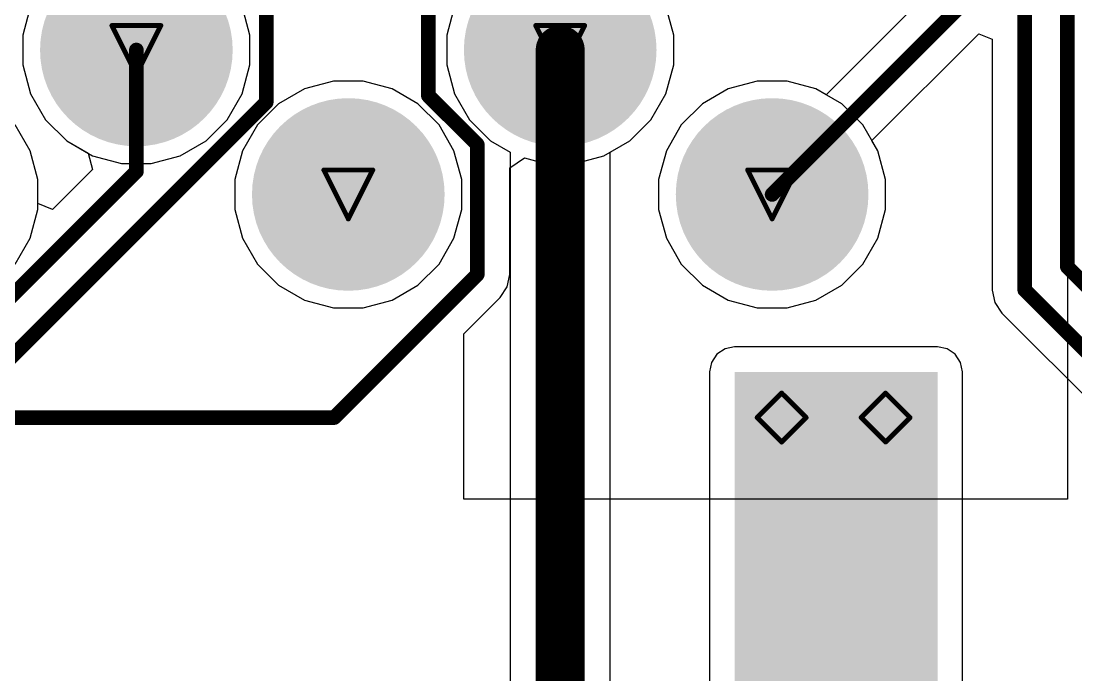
# Model space of a CAD drawing. Header units: inches. Extents: x -31 to 249, y -28 to 261.
# Drawn here: x 27.19 to 38.14, y 11.08 to 17.87 of the extents above; entities that cross this region are included whole.
import ezdxf

# ---------------------------------------------------------------- set-up
doc = ezdxf.new("R2010")
doc.units = ezdxf.units.IN
for name, color, linetype in [('Bottom Layer', 5, 'Continuous'), ('Bottom Solder', 6, 'Continuous'), ('Drill Drawing', 1, 'Continuous'), ('Multi-Layer', 9, 'Continuous'), ('Pad Holes', 156, 'Continuous'), ('Top Layer', 1, 'Continuous'), ('Top Solder', 216, 'Continuous'), ('Via Holes', 16, 'Continuous')]:
    doc.layers.add(name, color=color, linetype=linetype)

# ---------------------------------------------------------------- blocks, each defined once
blk = doc.blocks.new('1_1376430_8_40')
at = {"layer": 'Bottom Layer'}
h = blk.add_hatch(color=5, dxfattribs=at)
edge = h.paths.add_edge_path()
edge.add_arc((-39.15, -1.275), 1, 0, 360)
h = blk.add_hatch(color=5, dxfattribs=at)
edge = h.paths.add_edge_path()
edge.add_arc((-34.75, -1.275), 1, 0, 360)
h = blk.add_hatch(color=5, dxfattribs=at)
edge = h.paths.add_edge_path()
edge.add_arc((-36.95, -2.775), 1, 0, 360)
h = blk.add_hatch(color=5, dxfattribs=at)
edge = h.paths.add_edge_path()
edge.add_arc((-32.55, -2.775), 1, 0, 360)
at = {"layer": 'Bottom Solder'}
h = blk.add_hatch(color=6, dxfattribs=at)
edge = h.paths.add_edge_path()
edge.add_arc((-39.15, -1.275), 1, 0, 360)
h = blk.add_hatch(color=6, dxfattribs=at)
edge = h.paths.add_edge_path()
edge.add_arc((-34.75, -1.275), 1, 0, 360)
h = blk.add_hatch(color=6, dxfattribs=at)
edge = h.paths.add_edge_path()
edge.add_arc((-36.95, -2.775), 1, 0, 360)
h = blk.add_hatch(color=6, dxfattribs=at)
edge = h.paths.add_edge_path()
edge.add_arc((-32.55, -2.775), 1, 0, 360)
at = {"layer": 'Multi-Layer'}
h = blk.add_hatch(color=9, dxfattribs=at)
edge = h.paths.add_edge_path()
edge.add_arc((-39.15, -1.275), 1, 0, 360)
h = blk.add_hatch(color=9, dxfattribs=at)
edge = h.paths.add_edge_path()
edge.add_arc((-34.75, -1.275), 1, 0, 360)
h = blk.add_hatch(color=9, dxfattribs=at)
edge = h.paths.add_edge_path()
edge.add_arc((-36.95, -2.775), 1, 0, 360)
h = blk.add_hatch(color=9, dxfattribs=at)
edge = h.paths.add_edge_path()
edge.add_arc((-32.55, -2.775), 1, 0, 360)
at = {"layer": 'Pad Holes'}
h = blk.add_hatch(color=7, dxfattribs=at)
edge = h.paths.add_edge_path()
edge.add_arc((-39.15, -1.275), 0.605, 0, 360)
h = blk.add_hatch(color=7, dxfattribs=at)
edge = h.paths.add_edge_path()
edge.add_arc((-34.75, -1.275), 0.605, 0, 360)
h = blk.add_hatch(color=7, dxfattribs=at)
edge = h.paths.add_edge_path()
edge.add_arc((-36.95, -2.775), 0.605, 0, 360)
h = blk.add_hatch(color=7, dxfattribs=at)
edge = h.paths.add_edge_path()
edge.add_arc((-32.55, -2.775), 0.605, 0, 360)
at = {"layer": 'Top Layer'}
h = blk.add_hatch(color=1, dxfattribs=at)
edge = h.paths.add_edge_path()
edge.add_arc((-39.15, -1.275), 1, 0, 360)
h = blk.add_hatch(color=1, dxfattribs=at)
edge = h.paths.add_edge_path()
edge.add_arc((-34.75, -1.275), 1, 0, 360)
h = blk.add_hatch(color=1, dxfattribs=at)
edge = h.paths.add_edge_path()
edge.add_arc((-36.95, -2.775), 1, 0, 360)
h = blk.add_hatch(color=1, dxfattribs=at)
edge = h.paths.add_edge_path()
edge.add_arc((-32.55, -2.775), 1, 0, 360)
at = {"layer": 'Top Solder'}
h = blk.add_hatch(color=216, dxfattribs=at)
edge = h.paths.add_edge_path()
edge.add_arc((-39.15, -1.275), 1, 0, 360)
h = blk.add_hatch(color=216, dxfattribs=at)
edge = h.paths.add_edge_path()
edge.add_arc((-34.75, -1.275), 1, 0, 360)
h = blk.add_hatch(color=216, dxfattribs=at)
edge = h.paths.add_edge_path()
edge.add_arc((-36.95, -2.775), 1, 0, 360)
h = blk.add_hatch(color=216, dxfattribs=at)
edge = h.paths.add_edge_path()
edge.add_arc((-32.55, -2.775), 1, 0, 360)

msp = doc.modelspace()

# ---------------------------------------------------------------- hatches: boundary and pattern name
at = {"layer": 'Bottom Layer'}
h = msp.add_hatch(color=5, dxfattribs=at)
edge = h.paths.add_edge_path()
edge.add_arc((35.084, 13.75), 0.3, 0, 360)
h = msp.add_hatch(color=5, dxfattribs=at)
edge = h.paths.add_edge_path()
edge.add_arc((36.163, 13.75), 0.3, 0, 360)
at = {"layer": 'Bottom Solder'}
h = msp.add_hatch(color=6, dxfattribs=at)
edge = h.paths.add_edge_path()
edge.add_arc((35.084, 13.75), 0.402, 0, 360)
h = msp.add_hatch(color=6, dxfattribs=at)
edge = h.paths.add_edge_path()
edge.add_arc((36.163, 13.75), 0.402, 0, 360)
at = {"layer": 'Top Layer'}
msp.add_hatch(color=1, dxfattribs=at).paths.add_polyline_path([(34.595, 3.231), (36.703, 3.231), (36.703, 14.224), (34.595, 14.224)])
h = msp.add_hatch(color=1, dxfattribs=at)
edge = h.paths.add_edge_path()
edge.add_arc((35.084, 13.75), 0.3, 0, 360)
h = msp.add_hatch(color=1, dxfattribs=at)
edge = h.paths.add_edge_path()
edge.add_arc((36.163, 13.75), 0.3, 0, 360)
at = {"layer": 'Top Solder'}
h = msp.add_hatch(color=216, dxfattribs=at)
edge = h.paths.add_edge_path()
edge.add_arc((35.084, 13.75), 0.402, 0, 360)
h = msp.add_hatch(color=216, dxfattribs=at)
edge = h.paths.add_edge_path()
edge.add_arc((36.163, 13.75), 0.402, 0, 360)
at = {"layer": 'Via Holes'}
h = msp.add_hatch(color=7, dxfattribs=at)
edge = h.paths.add_edge_path()
edge.add_arc((35.084, 13.75), 0.15, 0, 360)
h = msp.add_hatch(color=7, dxfattribs=at)
edge = h.paths.add_edge_path()
edge.add_arc((36.163, 13.75), 0.15, 0, 360)

# ---------------------------------------------------------------- linework, layer by layer
at = {"layer": 'Bottom Layer'}
for p, q in [((38.05, 21.737), (38.05, 12.903)), ((27.287, 18.021), (27.207, 17.722)), ((33.963, 17.722), (33.882, 18.021)), ((27.207, 17.722), (27.207, 17.412)), ((33.963, 17.412), (33.963, 17.722)), ((27.207, 17.412), (27.287, 17.112)), ((33.882, 17.112), (33.963, 17.412)), ((34.83, 17.244), (34.53, 17.164)), ((35.14, 17.244), (34.83, 17.244)), ((35.439, 17.164), (35.14, 17.244)), ((27.287, 17.112), (27.442, 16.843)), ((33.727, 16.843), (33.882, 17.112)), ((34.53, 17.164), (34.262, 17.009)), ((35.708, 17.009), (35.439, 17.164)), ((34.262, 17.009), (34.042, 16.79)), ((35.927, 16.79), (35.708, 17.009)), ((27.282, 16.521), (27.127, 16.79)), ((27.442, 16.843), (27.662, 16.624)), ((33.508, 16.624), (33.727, 16.843)), ((34.042, 16.79), (33.887, 16.521)), ((36.082, 16.521), (35.927, 16.79)), ((27.662, 16.624), (27.884, 16.496)), ((33.239, 16.469), (33.508, 16.624)), ((27.363, 16.222), (27.282, 16.521)), ((27.884, 16.496), (27.931, 16.327)), ((32.261, 16.345), (32.413, 16.447)), ((32.413, 16.447), (32.63, 16.389)), ((32.94, 16.389), (33.239, 16.469)), ((33.887, 16.521), (33.807, 16.222)), ((36.163, 16.222), (36.082, 16.521)), ((27.931, 16.327), (27.515, 15.911)), ((32.261, 15.236), (32.261, 16.345)), ((32.63, 16.389), (32.94, 16.389)), ((27.363, 15.974), (27.363, 16.222)), ((33.807, 16.222), (33.807, 15.912)), ((36.163, 15.912), (36.163, 16.222)), ((27.515, 15.911), (27.363, 15.974)), ((33.807, 15.912), (33.887, 15.612)), ((36.082, 15.612), (36.163, 15.912)), ((33.887, 15.612), (34.042, 15.343)), ((35.927, 15.343), (36.082, 15.612)), ((34.042, 15.343), (34.262, 15.124)), ((35.708, 15.124), (35.927, 15.343)), ((32.235, 15.107), (32.261, 15.236)), ((34.262, 15.124), (34.53, 14.969)), ((35.439, 14.969), (35.708, 15.124)), ((32.162, 14.998), (32.235, 15.107)), ((31.785, 14.621), (32.162, 14.998)), ((34.53, 14.969), (34.83, 14.889)), ((35.14, 14.889), (35.439, 14.969)), ((34.83, 14.889), (35.14, 14.889)), ((31.785, 12.903), (31.785, 14.621)), ((38.05, 12.903), (31.785, 12.903))]:
    msp.add_line(p, q, dxfattribs=at)
for points in [[(29.733, 17.024, 0.152, 0.152, 0), (29.733, 18.059, 0.152, 0.152, 0)], [(31.416, 17.093, 0.152, 0.152, 0), (31.416, 18.028, 0.152, 0.152, 0)], [(28.385, 16.305, 0.152, 0.152, 0), (28.385, 17.567, 0.152, 0.152, 0)], [(26.801, 14.092, 0.152, 0.152, 0), (29.733, 17.024, 0.152, 0.152, 0)], [(31.416, 17.093, 0.152, 0.152, 0), (31.924, 16.585, 0.152, 0.152, 0)], [(31.924, 15.236, 0.152, 0.152, 0), (31.924, 16.585, 0.152, 0.152, 0)], [(26.498, 14.418, 0.152, 0.152, 0), (28.385, 16.305, 0.152, 0.152, 0)], [(30.438, 13.75, 0.152, 0.152, 0), (31.924, 15.236, 0.152, 0.152, 0)], [(13.866, 13.75, 0.152, 0.152, 0), (30.438, 13.75, 0.152, 0.152, 0)]]:
    msp.add_lwpolyline(points, format="xyseb", dxfattribs=at)
for points in [[(28.347, 17.567, 0.0762, 0.0762, 1), (28.423, 17.567, 0.0762, 0.0762, 1)], [(29.695, 17.024, 0.0762, 0.0762, 1), (29.771, 17.024, 0.0762, 0.0762, 1)], [(29.695, 17.024, 0.0762, 0.0762, 1), (29.771, 17.024, 0.0762, 0.0762, 1)], [(31.378, 17.093, 0.0762, 0.0762, 1), (31.454, 17.093, 0.0762, 0.0762, 1)], [(31.378, 17.093, 0.0762, 0.0762, 1), (31.454, 17.093, 0.0762, 0.0762, 1)], [(31.886, 16.585, 0.0762, 0.0762, 1), (31.962, 16.585, 0.0762, 0.0762, 1)], [(31.886, 16.585, 0.0762, 0.0762, 1), (31.962, 16.585, 0.0762, 0.0762, 1)], [(28.347, 16.305, 0.0762, 0.0762, 1), (28.423, 16.305, 0.0762, 0.0762, 1)], [(28.347, 16.305, 0.0762, 0.0762, 1), (28.423, 16.305, 0.0762, 0.0762, 1)], [(31.886, 15.236, 0.0762, 0.0762, 1), (31.962, 15.236, 0.0762, 0.0762, 1)], [(31.886, 15.236, 0.0762, 0.0762, 1), (31.962, 15.236, 0.0762, 0.0762, 1)], [(30.4, 13.75, 0.0762, 0.0762, 1), (30.476, 13.75, 0.0762, 0.0762, 1)], [(30.4, 13.75, 0.0762, 0.0762, 1), (30.476, 13.75, 0.0762, 0.0762, 1)]]:
    msp.add_lwpolyline(points, format="xyseb", close=True, dxfattribs=at)
at = {"layer": 'Drill Drawing'}
for points in [[(28.131, 17.821, 0.0508, 0.0508, 0), (28.639, 17.821, 0.0508, 0.0508, 0)], [(28.131, 17.821, 0.0508, 0.0508, 0), (28.385, 17.313, 0.0508, 0.0508, 0)], [(28.385, 17.313, 0.0508, 0.0508, 0), (28.639, 17.821, 0.0508, 0.0508, 0)], [(32.531, 17.821, 0.0508, 0.0508, 0), (33.039, 17.821, 0.0508, 0.0508, 0)], [(32.531, 17.821, 0.0508, 0.0508, 0), (32.785, 17.313, 0.0508, 0.0508, 0)], [(32.785, 17.313, 0.0508, 0.0508, 0), (33.039, 17.821, 0.0508, 0.0508, 0)], [(30.331, 16.321, 0.0508, 0.0508, 0), (30.839, 16.321, 0.0508, 0.0508, 0)], [(30.331, 16.321, 0.0508, 0.0508, 0), (30.585, 15.813, 0.0508, 0.0508, 0)], [(30.585, 15.813, 0.0508, 0.0508, 0), (30.839, 16.321, 0.0508, 0.0508, 0)], [(34.731, 16.321, 0.0508, 0.0508, 0), (35.239, 16.321, 0.0508, 0.0508, 0)], [(34.731, 16.321, 0.0508, 0.0508, 0), (34.985, 15.813, 0.0508, 0.0508, 0)], [(34.985, 15.813, 0.0508, 0.0508, 0), (35.239, 16.321, 0.0508, 0.0508, 0)], [(34.83, 13.75, 0.0508, 0.0508, 0), (35.084, 14.004, 0.0508, 0.0508, 0)], [(35.084, 14.004, 0.0508, 0.0508, 0), (35.338, 13.75, 0.0508, 0.0508, 0)], [(35.909, 13.75, 0.0508, 0.0508, 0), (36.163, 14.004, 0.0508, 0.0508, 0)], [(36.163, 14.004, 0.0508, 0.0508, 0), (36.417, 13.75, 0.0508, 0.0508, 0)], [(34.83, 13.75, 0.0508, 0.0508, 0), (35.084, 13.496, 0.0508, 0.0508, 0)], [(35.084, 13.496, 0.0508, 0.0508, 0), (35.338, 13.75, 0.0508, 0.0508, 0)], [(35.909, 13.75, 0.0508, 0.0508, 0), (36.163, 13.496, 0.0508, 0.0508, 0)], [(36.163, 13.496, 0.0508, 0.0508, 0), (36.417, 13.75, 0.0508, 0.0508, 0)]]:
    msp.add_lwpolyline(points, format="xyseb", dxfattribs=at)
for points in [[(28.118, 17.821, 0.0254, 0.0254, 1), (28.144, 17.821, 0.0254, 0.0254, 1)], [(28.118, 17.821, 0.0254, 0.0254, 1), (28.144, 17.821, 0.0254, 0.0254, 1)], [(28.626, 17.821, 0.0254, 0.0254, 1), (28.652, 17.821, 0.0254, 0.0254, 1)], [(28.626, 17.821, 0.0254, 0.0254, 1), (28.652, 17.821, 0.0254, 0.0254, 1)], [(32.518, 17.821, 0.0254, 0.0254, 1), (32.544, 17.821, 0.0254, 0.0254, 1)], [(32.518, 17.821, 0.0254, 0.0254, 1), (32.544, 17.821, 0.0254, 0.0254, 1)], [(33.026, 17.821, 0.0254, 0.0254, 1), (33.052, 17.821, 0.0254, 0.0254, 1)], [(33.026, 17.821, 0.0254, 0.0254, 1), (33.052, 17.821, 0.0254, 0.0254, 1)], [(28.372, 17.313, 0.0254, 0.0254, 1), (28.398, 17.313, 0.0254, 0.0254, 1)], [(28.372, 17.313, 0.0254, 0.0254, 1), (28.398, 17.313, 0.0254, 0.0254, 1)], [(32.772, 17.313, 0.0254, 0.0254, 1), (32.798, 17.313, 0.0254, 0.0254, 1)], [(32.772, 17.313, 0.0254, 0.0254, 1), (32.798, 17.313, 0.0254, 0.0254, 1)], [(30.318, 16.321, 0.0254, 0.0254, 1), (30.344, 16.321, 0.0254, 0.0254, 1)], [(30.318, 16.321, 0.0254, 0.0254, 1), (30.344, 16.321, 0.0254, 0.0254, 1)], [(30.826, 16.321, 0.0254, 0.0254, 1), (30.852, 16.321, 0.0254, 0.0254, 1)], [(30.826, 16.321, 0.0254, 0.0254, 1), (30.852, 16.321, 0.0254, 0.0254, 1)], [(34.718, 16.321, 0.0254, 0.0254, 1), (34.744, 16.321, 0.0254, 0.0254, 1)], [(34.718, 16.321, 0.0254, 0.0254, 1), (34.744, 16.321, 0.0254, 0.0254, 1)], [(35.226, 16.321, 0.0254, 0.0254, 1), (35.252, 16.321, 0.0254, 0.0254, 1)], [(35.226, 16.321, 0.0254, 0.0254, 1), (35.252, 16.321, 0.0254, 0.0254, 1)], [(30.572, 15.813, 0.0254, 0.0254, 1), (30.598, 15.813, 0.0254, 0.0254, 1)], [(30.572, 15.813, 0.0254, 0.0254, 1), (30.598, 15.813, 0.0254, 0.0254, 1)], [(34.972, 15.813, 0.0254, 0.0254, 1), (34.998, 15.813, 0.0254, 0.0254, 1)], [(34.972, 15.813, 0.0254, 0.0254, 1), (34.998, 15.813, 0.0254, 0.0254, 1)], [(35.071, 14.004, 0.0254, 0.0254, 1), (35.097, 14.004, 0.0254, 0.0254, 1)], [(35.071, 14.004, 0.0254, 0.0254, 1), (35.097, 14.004, 0.0254, 0.0254, 1)], [(36.15, 14.004, 0.0254, 0.0254, 1), (36.175, 14.004, 0.0254, 0.0254, 1)], [(36.15, 14.004, 0.0254, 0.0254, 1), (36.175, 14.004, 0.0254, 0.0254, 1)], [(34.817, 13.75, 0.0254, 0.0254, 1), (34.843, 13.75, 0.0254, 0.0254, 1)], [(34.817, 13.75, 0.0254, 0.0254, 1), (34.843, 13.75, 0.0254, 0.0254, 1)], [(35.325, 13.75, 0.0254, 0.0254, 1), (35.351, 13.75, 0.0254, 0.0254, 1)], [(35.325, 13.75, 0.0254, 0.0254, 1), (35.351, 13.75, 0.0254, 0.0254, 1)], [(35.896, 13.75, 0.0254, 0.0254, 1), (35.921, 13.75, 0.0254, 0.0254, 1)], [(35.896, 13.75, 0.0254, 0.0254, 1), (35.921, 13.75, 0.0254, 0.0254, 1)], [(36.404, 13.75, 0.0254, 0.0254, 1), (36.429, 13.75, 0.0254, 0.0254, 1)], [(36.404, 13.75, 0.0254, 0.0254, 1), (36.429, 13.75, 0.0254, 0.0254, 1)], [(35.071, 13.496, 0.0254, 0.0254, 1), (35.097, 13.496, 0.0254, 0.0254, 1)], [(35.071, 13.496, 0.0254, 0.0254, 1), (35.097, 13.496, 0.0254, 0.0254, 1)], [(36.15, 13.496, 0.0254, 0.0254, 1), (36.175, 13.496, 0.0254, 0.0254, 1)], [(36.15, 13.496, 0.0254, 0.0254, 1), (36.175, 13.496, 0.0254, 0.0254, 1)]]:
    msp.add_lwpolyline(points, format="xyseb", close=True, dxfattribs=at)
at = {"layer": 'Top Layer'}
for p, q in [((36.82, 18.378), (35.545, 17.103)), ((27.287, 18.021), (27.207, 17.722)), ((29.563, 17.722), (29.482, 18.021)), ((31.687, 18.021), (31.607, 17.722)), ((33.963, 17.722), (33.882, 18.021)), ((27.207, 17.722), (27.207, 17.412)), ((29.563, 17.412), (29.563, 17.722)), ((31.607, 17.722), (31.607, 17.412)), ((33.963, 17.412), (33.963, 17.722)), ((36.021, 16.627), (37.131, 17.736)), ((37.131, 17.736), (37.271, 17.678)), ((37.271, 17.678), (37.271, 15.074)), ((27.207, 17.412), (27.287, 17.112)), ((29.482, 17.112), (29.563, 17.412)), ((31.607, 17.412), (31.687, 17.112)), ((33.882, 17.112), (33.963, 17.412)), ((30.43, 17.244), (30.13, 17.164)), ((30.74, 17.244), (30.43, 17.244)), ((31.04, 17.164), (30.74, 17.244)), ((34.83, 17.244), (34.53, 17.164)), ((35.14, 17.244), (34.83, 17.244)), ((35.439, 17.164), (35.14, 17.244)), ((27.287, 17.112), (27.442, 16.843)), ((29.327, 16.843), (29.482, 17.112)), ((30.13, 17.164), (29.862, 17.009)), ((31.308, 17.009), (31.04, 17.164)), ((31.687, 17.112), (31.842, 16.843)), ((33.727, 16.843), (33.882, 17.112)), ((34.53, 17.164), (34.262, 17.009)), ((35.545, 17.103), (35.439, 17.164)), ((29.862, 17.009), (29.642, 16.79)), ((31.527, 16.79), (31.308, 17.009)), ((34.262, 17.009), (34.042, 16.79)), ((27.282, 16.521), (27.127, 16.79)), ((27.442, 16.843), (27.662, 16.624)), ((29.108, 16.624), (29.327, 16.843)), ((29.642, 16.79), (29.487, 16.521)), ((31.682, 16.521), (31.527, 16.79)), ((31.842, 16.843), (32.062, 16.624)), ((33.508, 16.624), (33.727, 16.843)), ((34.042, 16.79), (33.887, 16.521)), ((27.662, 16.624), (27.93, 16.469)), ((28.84, 16.469), (29.108, 16.624)), ((32.062, 16.624), (32.267, 16.506)), ((33.303, 16.506), (33.508, 16.624)), ((36.082, 16.521), (36.021, 16.627)), ((27.363, 16.222), (27.282, 16.521)), ((27.93, 16.469), (28.23, 16.389)), ((28.54, 16.389), (28.84, 16.469)), ((29.487, 16.521), (29.407, 16.222)), ((31.763, 16.222), (31.682, 16.521)), ((32.267, 16.506), (32.267, 3.042)), ((33.303, 3.231), (33.303, 16.506)), ((33.887, 16.521), (33.807, 16.222)), ((36.163, 16.222), (36.082, 16.521)), ((28.23, 16.389), (28.54, 16.389)), ((27.363, 15.912), (27.363, 16.222)), ((29.407, 16.222), (29.407, 15.912)), ((31.763, 15.912), (31.763, 16.222)), ((33.807, 16.222), (33.807, 15.912)), ((36.163, 15.912), (36.163, 16.222)), ((27.282, 15.612), (27.363, 15.912)), ((29.407, 15.912), (29.487, 15.612)), ((31.682, 15.612), (31.763, 15.912)), ((33.807, 15.912), (33.887, 15.612)), ((36.082, 15.612), (36.163, 15.912)), ((27.127, 15.343), (27.282, 15.612)), ((29.487, 15.612), (29.642, 15.343)), ((31.527, 15.343), (31.682, 15.612)), ((33.887, 15.612), (34.042, 15.343)), ((35.927, 15.343), (36.082, 15.612)), ((29.642, 15.343), (29.862, 15.124)), ((31.308, 15.124), (31.527, 15.343)), ((34.042, 15.343), (34.262, 15.124)), ((35.708, 15.124), (35.927, 15.343)), ((29.862, 15.124), (30.13, 14.969)), ((31.04, 14.969), (31.308, 15.124)), ((34.262, 15.124), (34.53, 14.969)), ((35.439, 14.969), (35.708, 15.124)), ((37.271, 15.074), (37.297, 14.945)), ((30.13, 14.969), (30.43, 14.889)), ((30.74, 14.889), (31.04, 14.969)), ((34.53, 14.969), (34.83, 14.889)), ((35.14, 14.889), (35.439, 14.969)), ((37.297, 14.945), (37.37, 14.836)), ((30.43, 14.889), (30.74, 14.889)), ((34.83, 14.889), (35.14, 14.889)), ((37.37, 14.836), (38.957, 13.249)), ((34.496, 14.463), (34.412, 14.407)), ((34.595, 14.483), (34.496, 14.463)), ((36.703, 14.483), (34.595, 14.483)), ((36.802, 14.463), (36.703, 14.483)), ((36.886, 14.407), (36.802, 14.463)), ((34.412, 14.407), (34.356, 14.323)), ((36.942, 14.323), (36.886, 14.407)), ((34.356, 14.323), (34.336, 14.224)), ((36.962, 14.224), (36.942, 14.323)), ((34.336, 14.224), (34.336, 3.231)), ((36.962, 3.231), (36.962, 14.224))]:
    msp.add_line(p, q, dxfattribs=at)
for points in [[(38.05, 15.316, 0.152, 0.152, 0), (38.05, 73.997, 0.152, 0.152, 0)], [(37.608, 15.074, 0.152, 0.152, 0), (37.608, 73.771, 0.152, 0.152, 0)], [(34.985, 16.067, 0.152, 0.152, 0), (37.156, 18.238, 0.152, 0.152, 0)], [(32.785, 2.159, 0.508, 0.508, 0), (32.785, 17.567, 0.508, 0.508, 0)], [(38.05, 15.316, 0.152, 0.152, 0), (39.493, 13.872, 0.152, 0.152, 0)], [(37.608, 15.074, 0.152, 0.152, 0), (39.195, 13.487, 0.152, 0.152, 0)]]:
    msp.add_lwpolyline(points, format="xyseb", dxfattribs=at)
for points in [[(32.658, 17.567, 0.254, 0.254, 1), (32.912, 17.567, 0.254, 0.254, 1)], [(34.947, 16.067, 0.0762, 0.0762, 1), (35.023, 16.067, 0.0762, 0.0762, 1)], [(38.012, 15.316, 0.0762, 0.0762, 1), (38.088, 15.316, 0.0762, 0.0762, 1)], [(38.012, 15.316, 0.0762, 0.0762, 1), (38.088, 15.316, 0.0762, 0.0762, 1)], [(37.57, 15.074, 0.0762, 0.0762, 1), (37.646, 15.074, 0.0762, 0.0762, 1)], [(37.57, 15.074, 0.0762, 0.0762, 1), (37.646, 15.074, 0.0762, 0.0762, 1)]]:
    msp.add_lwpolyline(points, format="xyseb", close=True, dxfattribs=at)

# ---------------------------------------------------------------- block references
msp.add_blockref('1_1376430_8_40', (67.535, 18.842))

doc.saveas('drawing.dxf')
